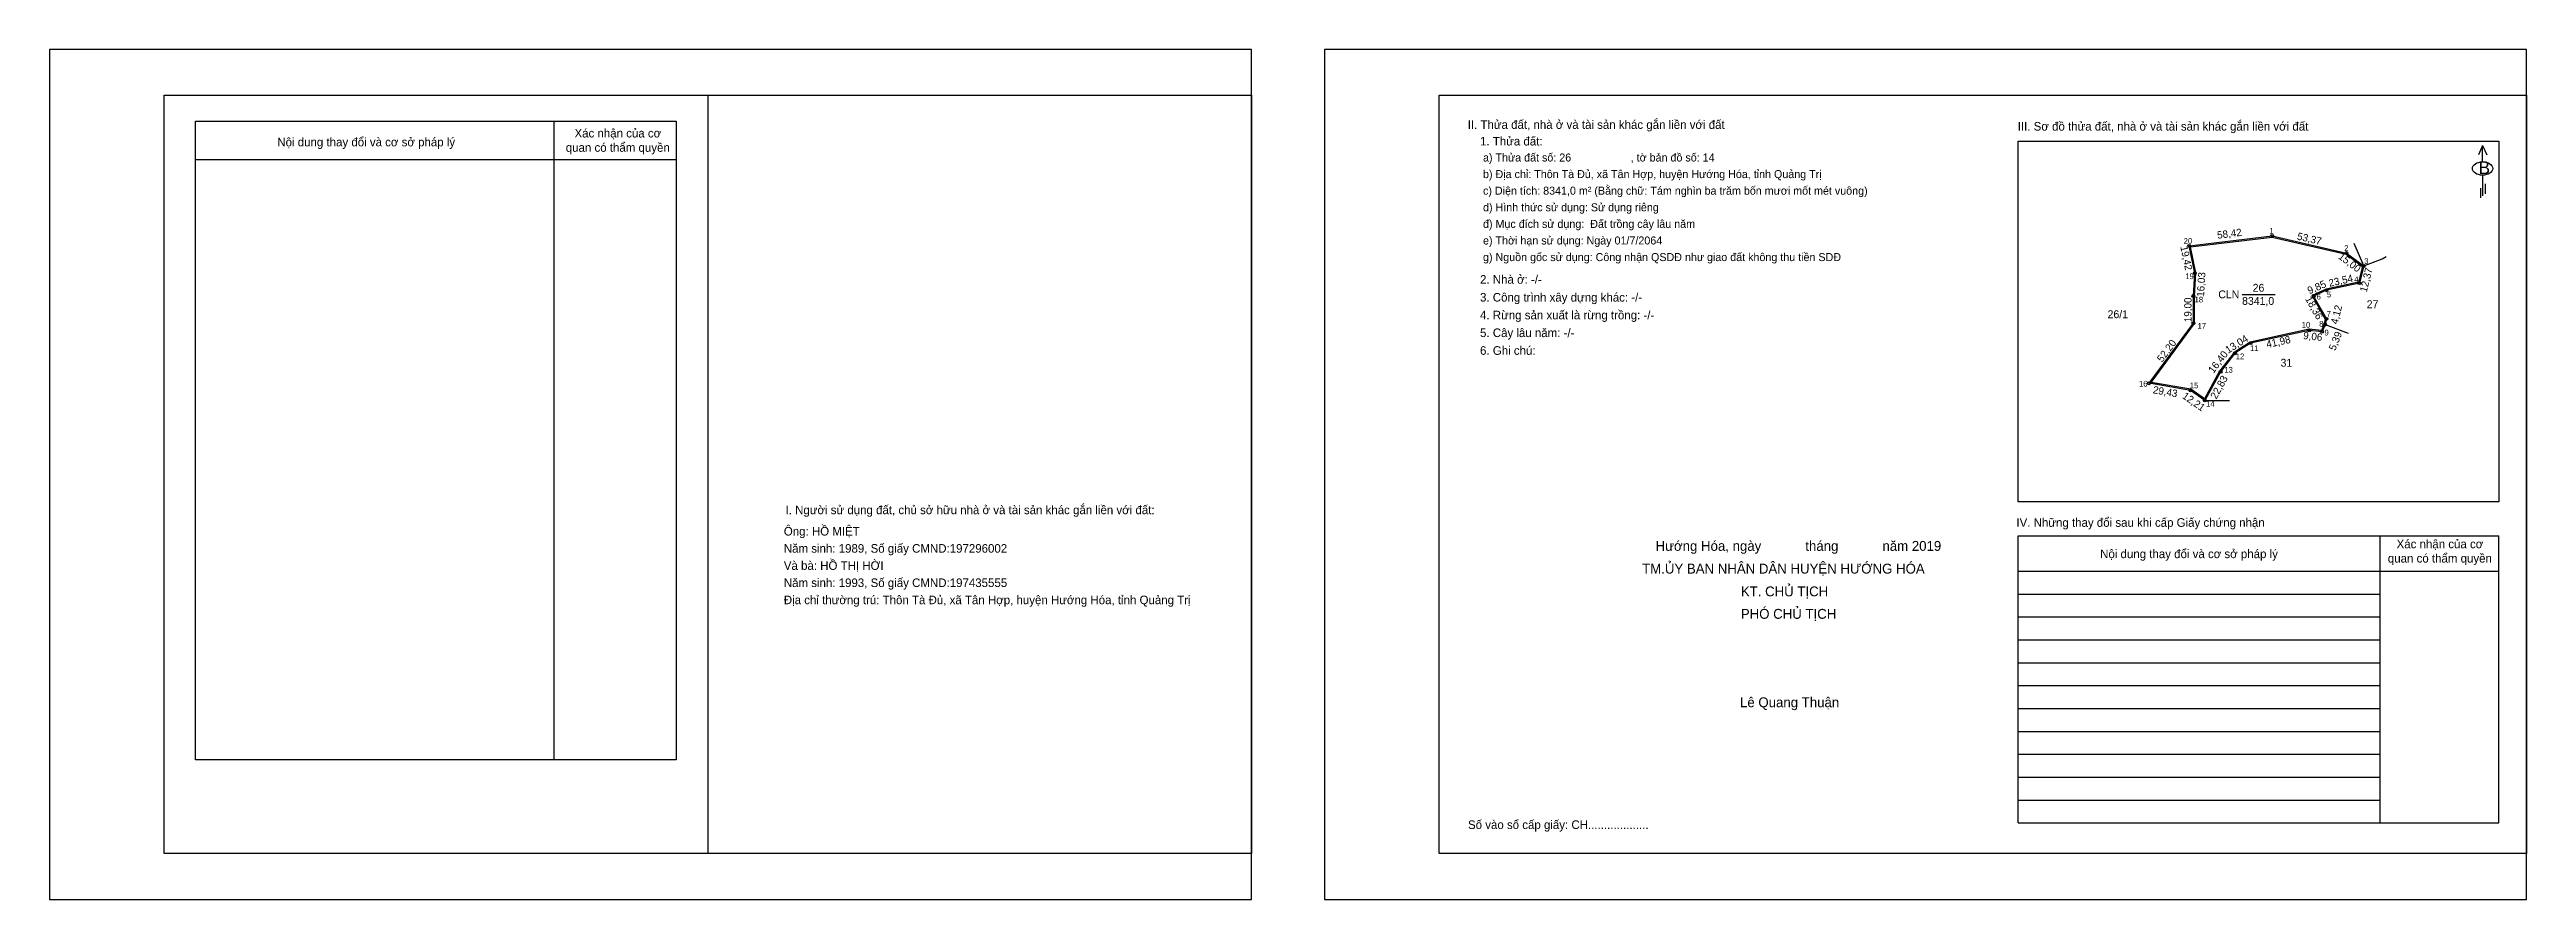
# Model space of a CAD drawing. Extents: x 551459 to 553190, y 1840364 to 1840958.
import ezdxf

# ---------------------------------------------------------------- set-up
doc = ezdxf.new("R2010")
doc.units = 0
for name, color, linetype in [('Level 1', 7, 'Continuous'), ('Level 11', 7, 'Continuous'), ('Level 12', 7, 'Continuous'), ('Level 13', 7, 'Continuous'), ('Level 14', 7, 'Continuous'), ('Level 15', 7, 'Continuous'), ('Level 16', 7, 'Continuous'), ('Level 17', 7, 'Continuous'), ('Level 18', 7, 'Continuous'), ('Level 2', 7, 'Continuous'), ('Level 3', 7, 'Continuous'), ('Level 4', 7, 'Continuous'), ('Level 5', 7, 'Continuous'), ('Level 6', 7, 'Continuous'), ('Level 8', 7, 'Continuous')]:
    doc.layers.add(name, color=color, linetype=linetype)

msp = doc.modelspace()

# ---------------------------------------------------------------- linework, layer by layer
at = {"layer": 'Level 1'}
for p, q in [((551560.6, 1840908.2), (551896.6, 1840908.2)), ((551560.6, 1840461.8), (551560.6, 1840908.2)), ((551896.6, 1840908.2), (551896.6, 1840461.8)), ((551560.6, 1840881.5), (551896.6, 1840881.5)), ((552834.4, 1840618.4), (553170.4, 1840618.4)), ((553087.4, 1840618.4), (553087.4, 1840417.8)), ((552834.4, 1840593.7), (553170.4, 1840593.7)), ((552834.4, 1840577.7), (553087.4, 1840577.7)), ((552834.4, 1840561.7), (553087.4, 1840561.7)), ((552834.4, 1840545.7), (553087.4, 1840545.7)), ((552834.4, 1840529.7), (553087.4, 1840529.7)), ((552834.4, 1840513.7), (553087.4, 1840513.7)), ((552834.4, 1840497.7), (553087.4, 1840497.7)), ((552834.4, 1840481.7), (553087.4, 1840481.7)), ((552834.4, 1840465.7), (553087.4, 1840465.7)), ((552834.4, 1840449.7), (553087.4, 1840449.7)), ((552834.4, 1840433.7), (553087.4, 1840433.7))]:
    msp.add_line(p, q, dxfattribs=at)
for points in [[(551811.1, 1840908.2), (551811.1, 1840461.8)], [(552834.4, 1840417.8), (552834.4, 1840618.4)], [(553170.4, 1840417.8), (553170.4, 1840618.4)], [(551896.6, 1840461.8), (551560.6, 1840461.8)]]:
    msp.add_lwpolyline(points, dxfattribs=at)
at = {"layer": 'Level 11'}
for centre in [(552954, 1840821), (553012, 1840828), (553064, 1840816), (552958, 1840802), (553076, 1840807), (552957, 1840786), (553041, 1840786), (553050, 1840790), (553073, 1840795), (552957, 1840767), (553049, 1840766), (553050, 1840770), (552986, 1840746), (552997, 1840753), (553038, 1840762), (553047, 1840761), (552976, 1840733), (552926, 1840725), (552955, 1840720), (552965, 1840713)]:
    msp.add_circle(centre, 1, dxfattribs=at)
at = {"layer": 'Level 12'}
for p, q in [((553076, 1840807), (553069.3, 1840822.8)), ((553076, 1840807), (553089, 1840812)), ((553089, 1840812), (553091.8, 1840813.7)), ((553049, 1840766), (553065.1, 1840760.1)), ((552965, 1840713), (552982.2, 1840713))]:
    msp.add_line(p, q, dxfattribs=at)
at = {"layer": 'Level 14'}
msp.add_line((552991, 1840787.1), (553014.1, 1840787.1), dxfattribs=at)
at = {"layer": 'Level 16'}
msp.add_lwpolyline([(553075.1, 1840806.7), (553072.3, 1840795.7), (553049.7, 1840790.8), (553039.9, 1840786.4), (553049.1, 1840769.9), (553048.2, 1840766.2), (553046.5, 1840761.9), (553038, 1840762.8), (552996.7, 1840753.8), (552985.5, 1840746.6), (552975.3, 1840733.4), (552964.7, 1840714.2), (552955.3, 1840720.8), (552927.4, 1840725.6), (552957.8, 1840766.7), (552957.8, 1840786), (552958.8, 1840802.1), (552955, 1840820.3), (553012, 1840827.2), (553063.7, 1840815.3)], close=True, dxfattribs=at)
at = {"layer": 'Level 17'}
for p, q in [((552954, 1840821), (553012, 1840828)), ((552958, 1840802), (552954, 1840821)), ((553012, 1840828), (553064, 1840816)), ((553064, 1840816), (553076, 1840807)), ((552957, 1840786), (552958, 1840802)), ((553076, 1840807), (553073, 1840795)), ((552957, 1840767), (552957, 1840786)), ((553050, 1840790), (553041, 1840786)), ((553041, 1840786), (553050, 1840770)), ((553073, 1840795), (553050, 1840790)), ((552926, 1840725), (552957, 1840767)), ((553049, 1840766), (553047, 1840761)), ((553050, 1840770), (553049, 1840766)), ((552997, 1840753), (552986, 1840746)), ((553038, 1840762), (552997, 1840753)), ((553047, 1840761), (553038, 1840762)), ((552976, 1840733), (552965, 1840713)), ((552986, 1840746), (552976, 1840733)), ((552955, 1840720), (552926, 1840725)), ((552965, 1840713), (552955, 1840720))]:
    msp.add_line(p, q, dxfattribs=at)
at = {"layer": 'Level 2'}
for p, q in [((552429.8, 1840926.3), (553189.8, 1840926.3)), ((552429.8, 1840396.3), (552429.8, 1840926.3)), ((552834.4, 1840642.1), (552834.4, 1840894.3)), ((552834.4, 1840894.3), (553170.4, 1840894.3)), ((553170.4, 1840894.3), (553170.4, 1840642.1)), ((553170.4, 1840642.1), (552834.4, 1840642.1))]:
    msp.add_line(p, q, dxfattribs=at)
msp.add_lwpolyline([(552298.6, 1840396.3), (551538.6, 1840396.3), (551538.6, 1840926.3), (552298.6, 1840926.3)], close=True, dxfattribs=at)
for points in [[(551918.6, 1840926.3), (551918.6, 1840396.3)], [(553189.8, 1840926.3), (553189.8, 1840396.3), (552429.8, 1840396.3)]]:
    msp.add_lwpolyline(points, dxfattribs=at)
at = {"layer": 'Level 3'}
msp.add_lwpolyline([(551458.6, 1840958.3), (551458.6, 1840364.3), (552298.6, 1840364.3), (552298.6, 1840958.3)], close=True, dxfattribs=at)
at = {"layer": 'Level 4'}
msp.add_lwpolyline([(552349.8, 1840958.3), (552349.8, 1840364.3), (553189.8, 1840364.3), (553189.8, 1840958.3)], close=True, dxfattribs=at)
at = {"layer": 'Level 5'}
for p, q in [((553159.1, 1840891.1), (553156.2, 1840884.7)), ((553159.1, 1840879.8), (553159.1, 1840891.1)), ((553159.1, 1840891.1), (553162, 1840884.7)), ((553159.1, 1840870.4), (553159.1, 1840856.1)), ((553157.6, 1840861.4), (553157.6, 1840854.5)), ((553160.8, 1840864.4), (553160.8, 1840857.5)), ((552834.4, 1840417.8), (553170.4, 1840417.8))]:
    msp.add_line(p, q, dxfattribs=at)
msp.add_ellipse((553159.1, 1840875.1), major_axis=(7.11, 0), ratio=0.655849, dxfattribs=at)

# ---------------------------------------------------------------- texts
at = {"layer": 'Level 1'}
for s, height, p in [('Xác nhận của cơ ', 6, (551825.5, 1840896.8)), ('Nội dung thay đổi và cơ sở pháp lý', 6, (551617.8, 1840890.6)), ('quan có thẩm quyền', 6, (551819.4, 1840886.8)), ('I. Người sử dụng đất, chủ sở hữu nhà ở và tài sản khác gắn liền với đất:', 6, (551973, 1840633.5)), ('IV. Những thay đổi sau khi cấp Giấy chứng nhận', 6, (552833.3, 1840624.7)), ('Nội dung thay đổi và cơ sở pháp lý', 6, (552891.8, 1840602.8)), ('Xác nhận của cơ ', 6, (553099, 1840609.7)), ('quan có thẩm quyền', 6, (553092.9, 1840599.7)), ('Lê Quang Thuận', 6.907, (552640.1, 1840498.6))]:
    msp.add_text(s, height=height, dxfattribs=at).set_placement(p)
at = {"layer": 'Level 13'}
for s, p in [('27', (553078.1, 1840777.5)), ('31', (553017.9, 1840736.6))]:
    msp.add_text(s, height=5.49, dxfattribs=at).set_placement(p)
at = {"layer": 'Level 14'}
for s, p in [('CLN', (552974.4, 1840784.4)), ('8341,0', (552991, 1840779.8)), ('26', (552998.4, 1840789))]:
    msp.add_text(s, height=5.49, dxfattribs=at).set_placement(p)
at = {"layer": 'Level 15'}
for s, rotation, p in [('58,42', 6.8817, (552973.9, 1840826)), ('19,42', 281.8887, (552947.8, 1840820.4)), ('53,37', 347.0054, (553029.1, 1840825.5)), ('15,00', 323.1301, (553057.8, 1840812.6)), ('16,03', 86.4237, (552964.4, 1840785.3)), ('23,54', 12.2648, (553052.1, 1840792.4)), ('12,37', 75.9638, (553078.1, 1840788.3)), ('19,00', 90, (552955.7, 1840767.7)), ('18,36', 299.3578, (553034.9, 1840784)), ('9,85', 23.9625, (553038.1, 1840787.1)), ('4,12', 75.9638, (553057.8, 1840765.9)), ('52,20', 53.5691, (552935.2, 1840739.3)), ('16,40', 52.4314, (552971, 1840731.5)), ('13,04', 32.4712, (552981.3, 1840745.6)), ('41,98', 12.3808, (553008.5, 1840749.6)), ('9,06', 353.6598, (553033.5, 1840756)), ('5,39', 68.1986, (553056.1, 1840747.4)), ('22,83', 61.1892, (552973, 1840713.5)), ('29,43', 350.2176, (552928.4, 1840718.1)), ('12,21', 325.008, (552948.7, 1840715))]:
    msp.add_text(s, height=5.15, rotation=rotation, dxfattribs=at).set_placement(p)
at = {"layer": 'Level 18'}
for s, p in [('1', (553010.2, 1840829.6)), ('20', (552950.2, 1840822.5)), ('2', (553062.4, 1840817.5)), ('19', (552951.3, 1840797.8)), ('4', (553069.4, 1840795.6)), ('3', (553076.4, 1840808.4)), ('18', (552957.8, 1840781.5)), ('6', (553043.1, 1840783.6)), ('5', (553050.3, 1840785.1)), ('17', (552959.9, 1840763.1)), ('10', (553032.7, 1840763.9)), ('8', (553044.9, 1840764.6)), ('7', (553050.2, 1840771.6)), ('11', (552996.5, 1840747.5)), ('9', (553048.6, 1840758.4)), ('13', (552978.6, 1840732.4)), ('12', (552986.6, 1840741.8)), ('16', (552919, 1840722.7)), ('15', (552954.5, 1840721.5)), ('14', (552965.9, 1840708.6))]:
    msp.add_text(s, height=4, dxfattribs=at).set_placement(p)
at = {"layer": 'Level 5'}
for s, height, p in [('II. Thửa đất, nhà ở và tài sản khác gắn liền với đất', 6, (552449.8, 1840902.8)), ('III. Sơ đồ thửa đất, nhà ở và tài sản khác gắn liền với đất', 6, (552834.2, 1840901.6)), ('B', 9, (553156.3, 1840871.2)), ('Hướng Hóa, ngày            tháng            năm 2019', 6.907, (552581.1, 1840607.9)), ('TM.ỦY BAN NHÂN DÂN HUYỆN HƯỚNG HÓA', 6.907, (552571.7, 1840592)), ('KT. CHỦ TỊCH', 6.907, (552640.7, 1840576.1)), ('PHÓ CHỦ TỊCH', 6.907, (552640.7, 1840560.4)), ('Số vào sổ cấp giấy: CH...................', 6, (552450, 1840413.5))]:
    msp.add_text(s, height=height, dxfattribs=at).set_placement(p)
at = {"layer": 'Level 6'}
for s, height, p in [('1. Thửa đất: ', 6, (552458.4, 1840891.2)), (' a) Thửa đất số: 26                    , tờ bản đồ số: 14', 5.6, (552458.4, 1840880)), (' b) Địa chỉ: Thôn Tà Đủ, xã Tân Hợp, huyện Hướng Hóa, tỉnh Quảng Trị', 5.6, (552458.4, 1840868.4)), (' c) Diện tích: 8341,0 m² (Bằng chữ: Tám nghìn ba trăm bốn mươi mốt mét vuông)', 5.6, (552458.4, 1840856.8)), (' d) Hình thức sử dụng: Sử dụng riêng', 5.6, (552458.4, 1840845.2)), (' đ) Mục đích sử dụng:  Đất trồng cây lâu năm', 5.6, (552458.4, 1840833.6)), (' e) Thời hạn sử dụng: Ngày 01/7/2064', 5.6, (552458.4, 1840822)), (' g) Nguồn gốc sử dụng: Công nhận QSDĐ như giao đất không thu tiền SDĐ', 5.6, (552458.4, 1840810.4)), ('2. Nhà ở: -/-', 6, (552458.4, 1840794.6)), ('3. Công trình xây dựng khác: -/-', 6, (552458.4, 1840782.1)), ('4. Rừng sản xuất là rừng trồng: -/-', 6, (552458.4, 1840769.7)), ('5. Cây lâu năm: -/-', 6, (552458.4, 1840757.3)), ('6. Ghi chú:', 6, (552458.4, 1840744.9)), ('Ông: HỒ MIỆT', 6, (551971.8, 1840618.6)), ('Năm sinh: 1989, Số giấy CMND:197296002', 6, (551971.8, 1840606.6)), ('Và bà: HỒ THỊ HỜI', 6, (551971.8, 1840594.6)), ('Địa chỉ thường trú: Thôn Tà Đủ, xã Tân Hợp, huyện Hướng Hóa, tỉnh Quảng Trị', 6, (551971.8, 1840570.6)), ('Năm sinh: 1993, Số giấy CMND:197435555', 6, (551971.8, 1840582.6))]:
    msp.add_text(s, height=height, dxfattribs=at).set_placement(p)
at = {"layer": 'Level 8'}
msp.add_text('26/1', height=5.49, dxfattribs=at).set_placement((552897, 1840770.5))

doc.saveas('drawing.dxf')
